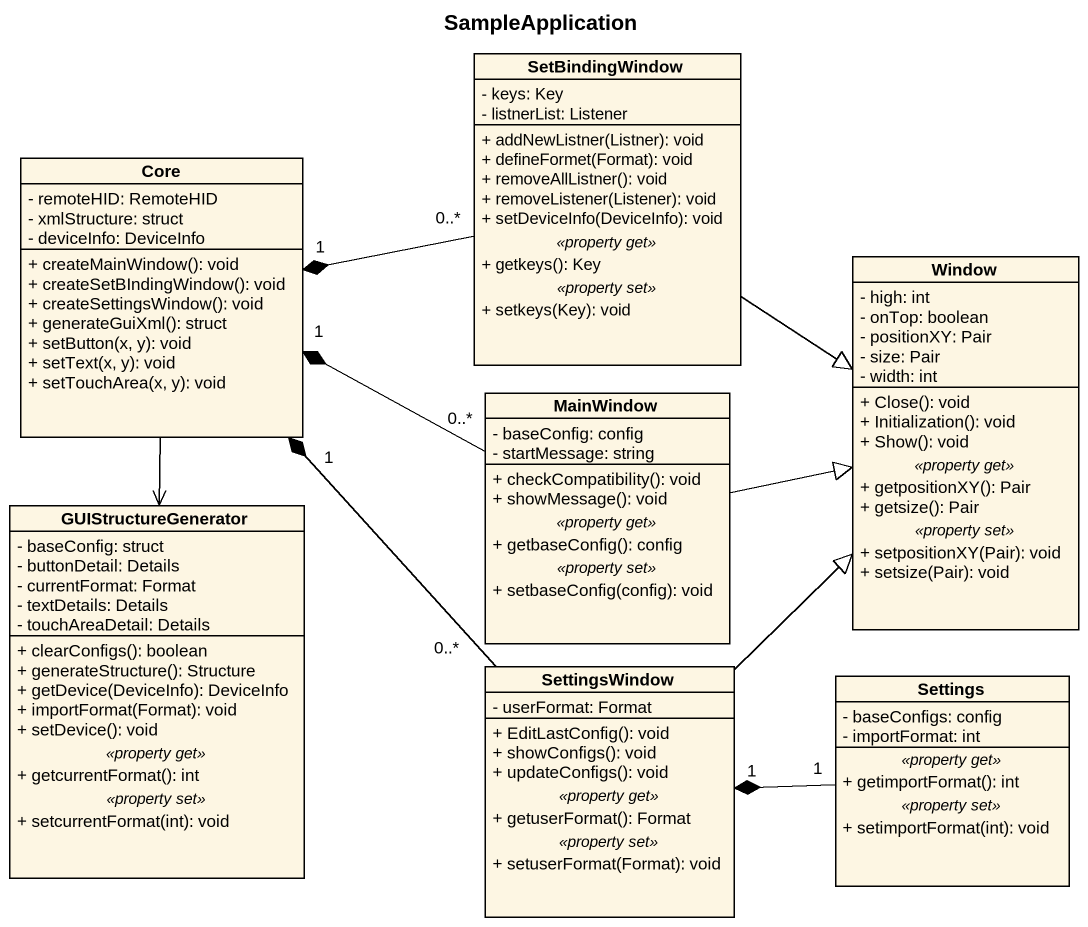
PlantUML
@startuml
title SampleApplication
hide circle
hide empty members
skinparam classAttributeIconSize 0
class SetBindingWindow {
  - keys: Key
  - listnerList: Listener
  --
  + addNewListner(Listner): void
  + defineFormet(Format): void
  + removeAllListner(): void
  + removeListener(Listener): void
  + setDeviceInfo(DeviceInfo): void
  .. <<property get>> ..
  + getkeys(): Key
  .. <<property set>> ..
  + setkeys(Key): void
}
class Core {
  - remoteHID: RemoteHID
  - xmlStructure: struct
  - deviceInfo: DeviceInfo
  + createMainWindow(): void
  + createSetBIndingWindow(): void
  + createSettingsWindow(): void
  + generateGuiXml(): struct
  + setButton(x, y): void
  + setText(x, y): void
  + setTouchArea(x, y): void
}
class Window {
  - high: int
  - onTop: boolean
  - positionXY: Pair
  - size: Pair
  - width: int
  --
  + Close(): void
  + Initialization(): void
  + Show(): void
  .. <<property get>> ..
  + getpositionXY(): Pair
  + getsize(): Pair
  .. <<property set>> ..
  + setpositionXY(Pair): void
  + setsize(Pair): void
}
class MainWindow {
  - baseConfig: config
  - startMessage: string
  --
  + checkCompatibility(): void
  + showMessage(): void
  .. <<property get>> ..
  + getbaseConfig(): config
  .. <<property set>> ..
  + setbaseConfig(config): void
}
class GUIStructureGenerator {
  - baseConfig: struct
  - buttonDetail: Details
  - currentFormat: Format
  - textDetails: Details
  - touchAreaDetail: Details
  --
  + clearConfigs(): boolean
  + generateStructure(): Structure
  + getDevice(DeviceInfo): DeviceInfo
  + importFormat(Format): void
  + setDevice(): void
  .. <<property get>> ..
  + getcurrentFormat(): int
  .. <<property set>> ..
  + setcurrentFormat(int): void
}
class SettingsWindow {
  - userFormat: Format
  --
  + EditLastConfig(): void
  + showConfigs(): void
  + updateConfigs(): void
  .. <<property get>> ..
  + getuserFormat(): Format
  .. <<property set>> ..
  + setuserFormat(Format): void
}
class Settings {
  - baseConfigs: config
  - importFormat: int
  .. <<property get>> ..
  + getimportFormat(): int
  .. <<property set>> ..
  + setimportFormat(int): void
}
SetBindingWindow "0..*" -left-* "1" Core
SetBindingWindow --|> Window
Core --> GUIStructureGenerator
MainWindow "0..*" -left-* "1" Core
MainWindow -right-|> Window
SettingsWindow "0..*" -up-* "1" Core
SettingsWindow -up-|> Window
Settings "1" -left-* "1" SettingsWindow
@enduml
